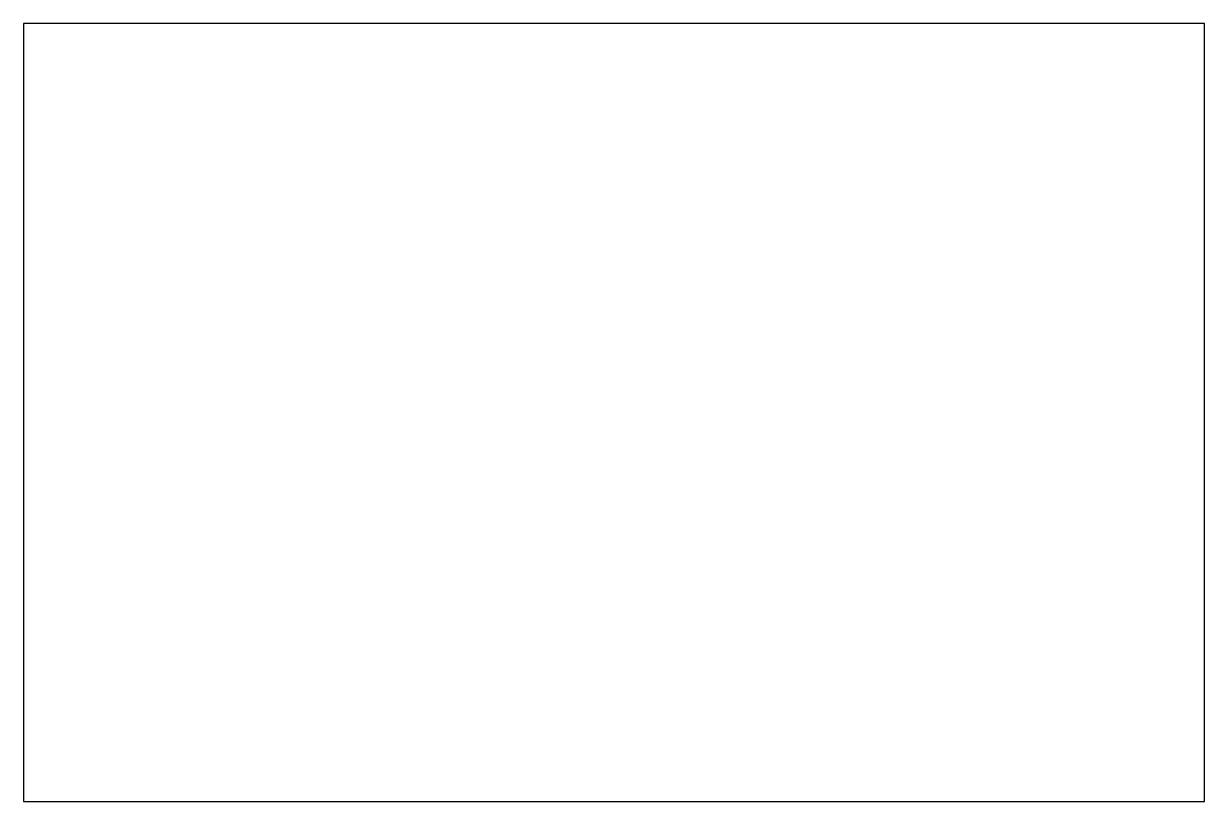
# Model space of a CAD drawing. Header units: metres. Extents: x -3.65 to 0, y 0 to 2.41.
import ezdxf

# ---------------------------------------------------------------- set-up
doc = ezdxf.new("R2010")
doc.units = ezdxf.units.M
doc.layers.get('0').update_dxf_attribs({"linetype": 'CONTINUOUS'})

msp = doc.modelspace()

# ---------------------------------------------------------------- linework, layer by layer
msp.add_lwpolyline([(-3.651, 0), (0, 0), (0, 2.405), (-3.651, 2.405)], close=True)

doc.saveas('drawing.dxf')
